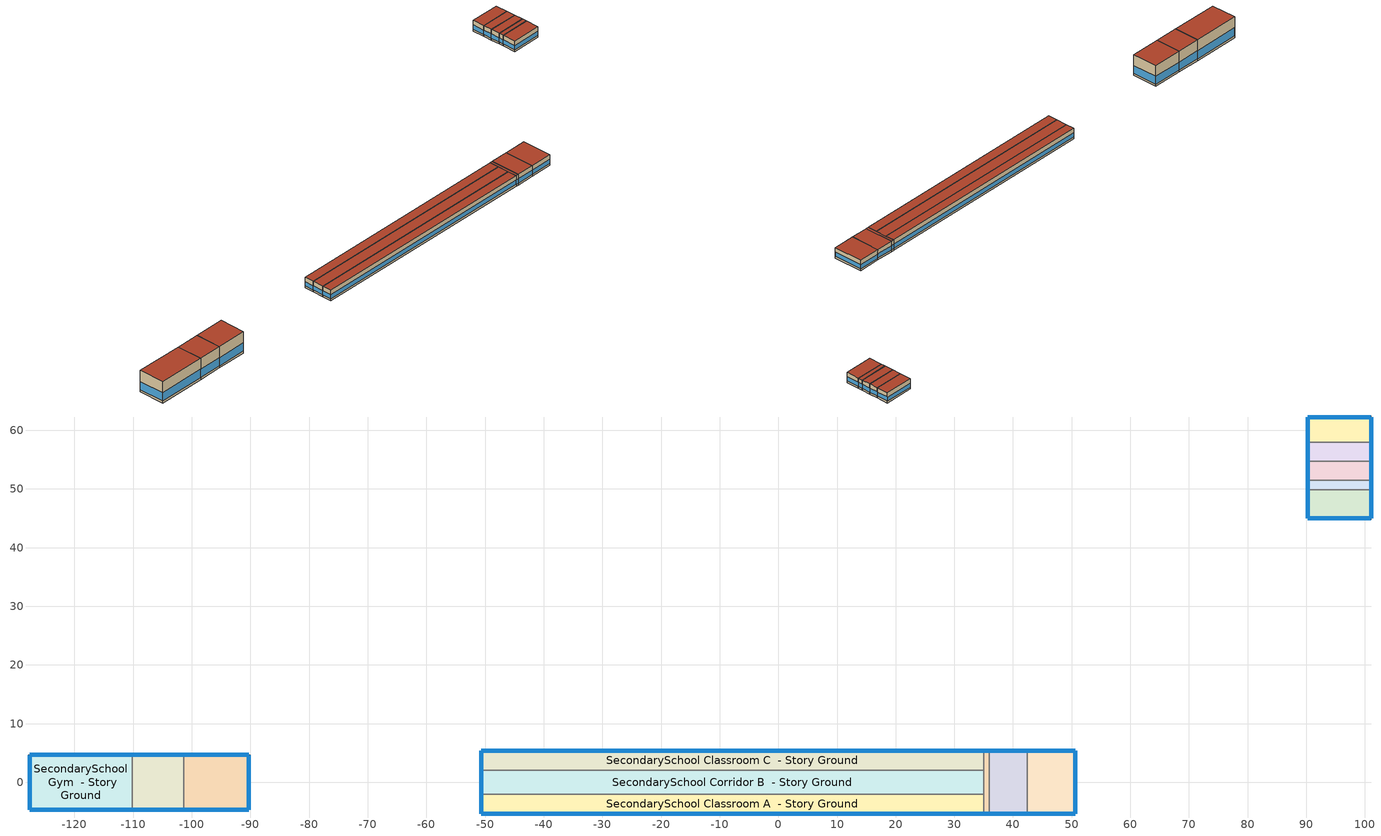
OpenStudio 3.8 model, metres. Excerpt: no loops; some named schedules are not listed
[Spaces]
SecondarySchool Classroom A  - Story Ground
 floor ground (Foundation F 126 Perim 8897 Area 28679): -50.63,-5.39 -50.63,-2.04 34.99,-2.04 34.99,-5.39 z0
 wall outside: -50.63,-2.04 -50.63,-5.39 34.99,-5.39 z0:3.96
 wall to SecondarySchool Corridor B  - Story Ground: 34.99,-2.04 -50.63,-2.04 z0:3.96
 wall to SecondarySchool Mechanical  - Story Ground: 34.99,-5.39 34.99,-2.04 z0:3.96
 window (Window U-1.01 SHGC 0.58): -50.63,-2.06 -50.63,-5.36 z0.76:2.29; -50.61,-5.39 34.97,-5.39 z0.76:2.27
 roof outside: 34.99,-5.39 34.99,-2.04 -50.63,-2.04 -50.63,-5.39 z3.96
SecondarySchool Corridor B  - Story Ground
 floor ground (Foundation F 126 Perim 407 Area 34857): -50.63,-2.04 -50.63,2.04 34.99,2.04 34.99,-2.04 z0
 wall outside: -50.63,2.04 -50.63,-2.04 z0:3.96
 wall to SecondarySchool Classroom C  - Story Ground: 34.99,2.04 -50.63,2.04 z0:3.96
 wall to SecondarySchool Mechanical  - Story Ground: 34.99,-2.04 34.99,2.04 z0:3.96
 window (Window U-1.01 SHGC 0.58): -50.63,2.01 -50.63,-2.01 z0.76:2.29
 roof outside: 34.99,-2.04 34.99,2.04 -50.63,2.04 -50.63,-2.04 z3.96
SecondarySchool Classroom C  - Story Ground
 floor ground (Foundation F 126 Perim 8897 Area 28679): -50.63,2.04 -50.63,5.39 34.99,5.39 34.99,2.04 z0
 wall outside: 34.99,5.39 -50.63,5.39 -50.63,2.04 z0:3.96
 wall to SecondarySchool Mechanical  - Story Ground: 34.99,2.04 34.99,5.39 z0:3.96
 window (Window U-1.01 SHGC 0.58): -50.63,5.36 -50.63,2.06 z0.76:2.29; 34.97,5.39 -50.61,5.39 z0.76:2.27
 roof outside: 34.99,2.04 34.99,5.39 -50.63,5.39 -50.63,2.04 z3.96
SecondarySchool Mechanical  - Story Ground
 floor ground (Foundation F 126 Perim 193 Area 1042): 34.99,-5.39 34.99,5.39 35.96,5.39 35.96,-5.39 z0
 wall outside: 35.96,5.39 34.99,5.39 / 34.99,-5.39 35.96,-5.39 z0:3.96
 wall to SecondarySchool Library  - Story Ground: 35.96,-5.39 35.96,5.39 z0:3.96
 window (Window U-1.01 SHGC 0.58): 35.93,5.39 35.02,5.39 / 35.02,-5.39 35.93,-5.39 z0.76:2.35
 roof outside: 35.96,-5.39 35.96,5.39 34.99,5.39 34.99,-5.39 z3.96
SecondarySchool Library  - Story Ground
 floor ground (Foundation F 126 Perim 1295 Area 6975): 35.96,-5.39 35.96,5.39 42.43,5.39 42.43,-5.39 z0
 wall outside: 42.43,5.39 35.96,5.39 / 35.96,-5.39 42.43,-5.39 z0:3.96
 wall to SecondarySchool Office  - Story Ground: 42.43,-5.39 42.43,5.39 z0:3.96
 window (Window U-1.01 SHGC 0.58): 42.41,5.39 35.98,5.39 / 35.98,-5.39 42.41,-5.39 z0.76:2.28
 roof outside: 42.43,-5.39 42.43,5.39 35.96,5.39 35.96,-5.39 z3.96
SecondarySchool Office  - Story Ground
 floor ground (Foundation F 126 Perim 2716 Area 8828): 42.43,-5.39 42.43,5.39 50.63,5.39 50.63,-5.39 z0
 wall outside: 42.43,-5.39 50.63,-5.39 50.63,5.39 42.43,5.39 z0:3.96
 window (Window U-1.01 SHGC 0.58): 50.61,5.39 42.46,5.39 / 42.46,-5.39 50.61,-5.39 z0.76:2.28; 50.63,-5.36 50.63,5.36 z0.76:2.27
 roof outside: 50.63,-5.39 50.63,5.39 42.43,5.39 42.43,-5.39 z3.96
SecondarySchool Cafeteria  - Story Ground
 floor ground (Foundation F 126 Perim 204 Area 5186): 101.03,45.01 90.26,45.01 90.26,49.82 101.03,49.82 z0
 wall outside: 90.26,49.82 90.26,45.01 101.03,45.01 101.03,49.82 z0:3.96
 wall to SecondarySchool Kitchen  - Story Ground: 101.03,49.82 90.26,49.82 z0:3.96
 window (Window U-1.01 SHGC 0.58): 90.26,49.8 90.26,45.03 / 101.03,45.03 101.03,49.8 z0.76:2.28; 90.28,45.01 101,45.01 z0.76:2.27
 roof outside: 101.03,49.82 90.26,49.82 90.26,45.01 101.03,45.01 z3.96
SecondarySchool Kitchen  - Story Ground
 floor ground (Foundation F 126 Perim 332 Area 1788): 101.03,49.82 90.26,49.82 90.26,51.49 101.03,51.49 z0
 wall outside: 90.26,51.49 90.26,49.82 / 101.03,49.82 101.03,51.49 z0:3.96
 wall to SecondarySchool Lobby  - Story Ground: 101.03,51.49 90.26,51.49 z0:3.96
 window (Window U-1.01 SHGC 0.58): 90.26,51.46 90.26,49.85 / 101.03,49.85 101.03,51.46 z0.76:2.32
 roof outside: 101.03,51.49 90.26,51.49 90.26,49.82 101.03,49.82 z3.96
SecondarySchool Lobby  - Story Ground
 floor ground (Foundation F 126 Perim 646 Area 3479): 101.03,51.49 90.26,51.49 90.26,54.72 101.03,54.72 z0
 wall outside: 90.26,54.72 90.26,51.49 / 101.03,51.49 101.03,54.72 z0:3.96
 wall to SecondarySchool Restroom  - Story Ground: 101.03,54.72 90.26,54.72 z0:3.96
 window (Window U-1.01 SHGC 0.58): 90.26,54.69 90.26,51.51 / 101.03,51.51 101.03,54.69 z0.76:2.29
 roof outside: 101.03,54.72 90.26,54.72 90.26,51.49 101.03,51.49 z3.96
SecondarySchool Restroom  - Story Ground
 floor ground (Foundation F 126 Perim 646 Area 3479): 101.03,54.72 90.26,54.72 90.26,57.95 101.03,57.95 z0
 wall outside: 90.26,57.95 90.26,54.72 / 101.03,54.72 101.03,57.95 z0:3.96
 wall to SecondarySchool Mechanical  - Story Ground 1: 101.03,57.95 90.26,57.95 z0:3.96
 window (Window U-1.01 SHGC 0.58): 90.26,57.92 90.26,54.74 / 101.03,54.74 101.03,57.92 z0.76:2.29
 roof outside: 101.03,57.95 90.26,57.95 90.26,54.72 101.03,54.72 z3.96
SecondarySchool Mechanical  - Story Ground 1
 floor ground (Foundation F 126 Perim 1937 Area 4632): 101.03,57.95 90.26,57.95 90.26,62.25 101.03,62.25 z0
 wall outside: 101.03,57.95 101.03,62.25 90.26,62.25 90.26,57.95 z0:3.96
 window (Window U-1.01 SHGC 0.58): 90.26,62.22 90.26,57.97 / 101.03,57.97 101.03,62.22 z0.76:2.29; 101,62.25 90.28,62.25 z0.76:2.27
 roof outside: 101.03,62.25 90.26,62.25 90.26,57.95 101.03,57.95 z3.96
SecondarySchool Gym  - Story Ground
 floor ground (Foundation F 126 Perim 4444 Area 16404): -127.65,-4.67 -127.65,4.67 -110.1,4.67 -110.1,-4.67 z0
 wall outside: -110.1,4.67 -127.65,4.67 -127.65,-4.67 -110.1,-4.67 z0:7.92
 wall to SecondarySchool Auditorium  - Story Ground: -110.1,-4.67 -110.1,4.67 z0:7.92
 window (Window U-1.01 SHGC 0.58): -110.12,4.67 -127.62,4.67 / -127.62,-4.67 -110.12,-4.67 z0.76:3.78; -127.65,4.65 -127.65,-4.65 z0.76:3.79
 roof outside: -110.1,-4.67 -110.1,4.67 -127.65,4.67 -127.65,-4.67 z7.92
SecondarySchool Auditorium  - Story Ground
 floor ground (Foundation F 126 Perim 1753 Area 8194): -110.1,-4.67 -110.1,4.67 -101.33,4.67 -101.33,-4.67 z0
 wall outside: -101.33,4.67 -110.1,4.67 / -110.1,-4.67 -101.33,-4.67 z0:7.92
 wall to SecondarySchool Gym - audience  - Story Ground: -101.33,-4.67 -101.33,4.67 z0:7.92
 window (Window U-1.01 SHGC 0.58): -101.36,4.67 -110.07,4.67 / -110.07,-4.67 -101.36,-4.67 z0.76:3.79
 roof outside: -101.33,-4.67 -101.33,4.67 -110.1,4.67 -110.1,-4.67 z7.92
SecondarySchool Gym - audience  - Story Ground
 floor ground (Foundation F 126 Perim 3151 Area 10356): -101.33,-4.67 -101.33,4.67 -90.26,4.67 -90.26,-4.67 z0
 wall outside: -101.33,-4.67 -90.26,-4.67 -90.26,4.67 -101.33,4.67 z0:7.92
 window (Window U-1.01 SHGC 0.58): -90.28,4.67 -101.31,4.67 / -101.31,-4.67 -90.28,-4.67 / -90.26,-4.65 -90.26,4.65 z0.76:3.79
 roof outside: -90.26,-4.67 -90.26,4.67 -101.33,4.67 -101.33,-4.67 z7.92
[Site]
Sand Point_AK_USA: Latitude {deg}=55.32; Longitude {deg}=-160.53; Time Zone {hr}=-9; Elevation {m}=6; Terrain=City
[Site:WaterMainsTemperature]
Calculation Method=Correlation; Annual Average Outdoor Air Temperature {C}=6.07333; Maximum Difference In Monthly Average Outdoor Air Temperatures {deltaC}=11.29
[SizingPeriod:DesignDay] Barometric Pressure {Pa}=101253; Rain Indicator=No; Snow Indicator=No; Day of Month=21; Daylight Saving Time Indicator=No; Humidity Condition Type=Wetbulb; Dry-Bulb Temperature Range Modifier Type=DefaultMultipliers
Name | Maximum Dry-Bulb Temperature {C} | Daily Dry-Bulb Temperature Range {deltaC} | Wind Speed {m/s} | Wind Direction {deg} | Month | Day Type | Wetbulb or DewPoint at Maximum Dry-Bulb {C} | Solar Model Indicator | ASHRAE Clear Sky Optical Depth for Beam Irradiance | ASHRAE Clear Sky Optical Depth for Diffuse Irradiance | Sky Clearness
Sand Point Ann Clg .4% Condns DB=>MWB 1 | 16.2 | 3.8 | 4.2 | 350 | 8 | SummerDesignDay | 11.8 | ASHRAETau | 0.34 | 2.51
Sand Point Ann Clg .4% Condns WB=>MDB 1 | 15 | 3.8 | 4.2 | 350 | 8 | SummerDesignDay | 12.9 | ASHRAETau | 0.34 | 2.51
Sand Point Ann Htg 99.6% Condns DB 1 | -11.2 | 0 | 10 | 340 | 1 | WinterDesignDay | -11.2 | ASHRAEClearSky |  |  | 0
Sand Point August .4% Condns DB=>MCWB 1 | 17.5 | 3.8 | 4.2 | 350 | 8 | SummerDesignDay | 13.1 | ASHRAETau | 0.34 | 2.51
[ClimateZones]
Climate Zone Institution Name 1=ASHRAE; Climate Zone Document Name 1=ANSI/ASHRAE Standard 169; Climate Zone Document Year 1=2006; Climate Zone Value 1=ASHRAE 169-2013-7A
[Building]
ComStock DOE Ref Pre-1980|SecondarySchool: North Axis {deg}=270; Default Construction Set=ComStock DOE Ref Pre-1980 - SecSchl - ASHRAE 169-2013-7A; Default Schedule Set=Building Default Schedule Set; Standards Building Type=SecondarySchool
[Site:GroundTemperature:FCfactorMethod]
January Ground Temperature {C}=5.4; February Ground Temperature {C}=-2; March Ground Temperature {C}=-14.6; April Ground Temperature {C}=-16.9; May Ground Temperature {C}=-11.5; June Ground Temperature {C}=-6.2; July Ground Temperature {C}=4; August Ground Temperature {C}=13.4; September Ground Temperature {C}=18; October Ground Temperature {C}=19.7; November Ground Temperature {C}=17.9; December Ground Temperature {C}=12.3
[Construction:FfactorGroundFloor] F-Factor {W/m-K}=1.26344
Name | Area {m2} | PerimeterExposed {m}
Foundation F 126 Perim 3151 Area 10356 | 103.564 | 31.5053
Foundation F 126 Perim 8897 Area 28679 | 286.792 | 88.972
Foundation F 126 Perim 1753 Area 8194 | 81.9405 | 17.5309
Foundation F 126 Perim 407 Area 34857 | 348.572 | 4.07103
Foundation F 126 Perim 1295 Area 6975 | 69.747 | 12.9521
Foundation F 126 Perim 193 Area 1042 | 10.4166 | 1.93437
Foundation F 126 Perim 2716 Area 8828 | 88.2811 | 27.1639
Foundation F 126 Perim 1937 Area 4632 | 46.3239 | 19.3724
Foundation F 126 Perim 332 Area 1788 | 17.8838 | 3.32104
Foundation F 126 Perim 646 Area 3479 | 34.7922 | 6.46094
Foundation F 126 Perim 204 Area 5186 | 51.8631 | 20.401
Foundation F 126 Perim 4444 Area 16404 | 164.044 | 44.4448
[DefaultConstructionSet]
ComStock DOE Ref Pre-1980 - SecSchl - ASHRAE 169-2013-7A: Default Exterior Surface Constructions=Default Surface Constructions 1; Default Interior Surface Constructions=Default Surface Constructions 2; Default Ground Contact Surface Constructions=Default Surface Constructions 3; Default Exterior SubSurface Constructions=Default Sub Surface Constructions 1; Default Interior SubSurface Constructions=Default Sub Surface Constructions 2; Interior Partition Construction=Typical Interior Partition
[DefaultSurfaceConstructions]
Name | Floor Construction | Wall Construction | Roof Ceiling Construction
Default Surface Constructions 1 | Typical Insulated Exterior Mass Floor | Typical Insulated Steel Framed Exterior Wall R-7.35 | Typical IEAD Roof R-16.67
Default Surface Constructions 2 | Typical Interior Floor | Typical Interior Wall | Typical Interior Ceiling
Default Surface Constructions 3 | Typical Insulated Carpeted 6in Slab Floor | Typical Insulated Basement Mass Wall
[Construction]
Typical Insulated Exterior Mass Floor: 4 in. Normalweight Concrete Floor, Typical Carpet Pad
Typical Insulated Steel Framed Exterior Wall R-7.35: 25mm Stucco, 5/8 in. Gypsum Board, Typical Insulation R-5.17, 5/8 in. Gypsum Board
Typical IEAD Roof R-16.67: Roof Membrane, Typical Insulation R-15.55, Metal Roof Surface
Typical Interior Floor: 100mm Normalweight concrete floor, CP02 CARPET PAD
Typical Interior Wall: G01 13mm gypsum board, G01 13mm gypsum board
Typical Interior Ceiling: CP02 CARPET PAD, 100mm Normalweight concrete floor
Typical Insulated Carpeted 6in Slab Floor: 6 in. Normalweight Concrete Floor, Typical Carpet Pad
Typical Insulated Basement Mass Wall: 8 in. Concrete Block Basement Wall
U 0.62 SHGC 0.41 Simple Glazing Window U-0.62 SHGC 0.41: U 0.62 SHGC 0.41 Simple Glazing U-0.62 SHGC 0.41
U 0.62 SHGC 0.41 Simple Glazing Window U-0.62 SHGC 0.41 1: U 0.62 SHGC 0.41 Simple Glazing U-0.62 SHGC 0.41 1
Typical Insulated Metal Door: F08 Metal surface, Typical Insulation
U 0.88 SHGC 0.16 Sgl Ref-A-L Clr 6mm: REF A CLEAR LO 6MM
Typical Overhead Door: Typical Insulation
Typical Interior Window: Clear 3mm
Typical Interior Door; Typical Interior Partition: G05 25mm wood
InteriorFurnishings 1: Std Wood 6inch 1
Window U-1.01 SHGC 0.58: Simple Glazing Single - No LowE - Tinted/Reflective - Aluminum
[Material:NoMass] Roughness=Smooth; Thermal Absorptance=0.9; Solar Absorptance=0.7
Name | Thermal Resistance {m2-K/W} | Visible Absorptance
Typical Insulation R-5.17 | 0.911206 | 0.7
Typical Carpet Pad; CP02 CARPET PAD | 0.21648 | 0.8
Typical Insulation R-15.55 | 2.73841 | 0.7
Typical Insulation | 0.0282222 | 0.7
[Material] Thermal Absorptance=0.9
Name | Roughness | Thickness {m} | Conductivity {W/m-K} | Density {kg/m3} | Specific Heat {J/kg-K} | Solar Absorptance | Visible Absorptance
4 in. Normalweight Concrete Floor | MediumRough | 0.1016 | 2.31 | 2322 | 832 | 0.7 | 0.7
25mm Stucco | Smooth | 0.0254 | 0.72 | 1856 | 840 | 0.7 | 0.7
5/8 in. Gypsum Board | MediumSmooth | 0.0159 | 0.16 | 800 | 1090 | 0.7 | 0.7
Roof Membrane | VeryRough | 0.0095 | 0.16 | 1121.29 | 1460 | 0.7 | 0.7
Metal Roof Surface; F08 Metal surface | Smooth | 0.0008 | 45.28 | 7824 | 500 | 0.7 | 0.7
100mm Normalweight concrete floor | MediumRough | 0.1016 | 2.31045 | 2322 | 832.557 | 0.7 | 0.7
G01 13mm gypsum board | Smooth | 0.0127 | 0.160031 | 800.001 | 1090.73 | 0.7 | 0.5
6 in. Normalweight Concrete Floor | MediumRough | 0.1524 | 2.31 | 2322 | 832 | 0.7 | 0.7
8 in. Concrete Block Basement Wall | MediumRough | 0.2032 | 1.326 | 1842 | 912 | 0.7 | 0.7
G05 25mm wood | MediumSmooth | 0.0254 | 0.15 | 608 | 1630 | 0.5 | 0.5
Std Wood 6inch 1 | MediumSmooth | 0.15 | 0.12 | 540 | 1210 | 0.7 | 0.7
[DefaultSubSurfaceConstructions]
Name | Fixed Window Construction | Operable Window Construction | Door Construction | Glass Door Construction | Overhead Door Construction | Tubular Daylight Dome Construction | Tubular Daylight Diffuser Construction
Default Sub Surface Constructions 1 | U 0.62 SHGC 0.41 Simple Glazing Window U-0.62 SHGC 0.41 | U 0.62 SHGC 0.41 Simple Glazing Window U-0.62 SHGC 0.41 1 | Typical Insulated Metal Door | U 0.88 SHGC 0.16 Sgl Ref-A-L Clr 6mm | Typical Overhead Door | Typical Interior Window | Typical Interior Window
Default Sub Surface Constructions 2 | Typical Interior Window | Typical Interior Window | Typical Interior Door
[WindowMaterial:SimpleGlazingSystem]
Name | U-Factor {W/m2-K} | Solar Heat Gain Coefficient | Visible Transmittance
U 0.62 SHGC 0.41 Simple Glazing U-0.62 SHGC 0.41; U 0.62 SHGC 0.41 Simple Glazing U-0.62 SHGC 0.41 1 | 3.52052 | 0.41 | 0.32
Simple Glazing Single - No LowE - Tinted/Reflective - Aluminum | 5.73505 | 0.579 | 0.455
[WindowMaterial:Glazing] Optical Data Type=SpectralAverage; Infrared Transmittance at Normal Incidence=0; Front Side Infrared Hemispherical Emissivity=0.84; Conductivity {W/m-K}=0.9; Dirt Correction Factor for Solar and Visible Transmittance=1; Solar Diffusing=No
Name | Thickness {m} | Solar Transmittance at Normal Incidence | Front Side Solar Reflectance at Normal Incidence | Back Side Solar Reflectance at Normal Incidence | Visible Transmittance at Normal Incidence | Front Side Visible Reflectance at Normal Incidence | Back Side Visible Reflectance at Normal Incidence | Back Side Infrared Hemispherical Emissivity
REF A CLEAR LO 6MM | 0.006 | 0.066 | 0.341 | 0.493 | 0.08 | 0.41 | 0.37 | 0.4
Clear 3mm | 0.003 | 0.837 | 0.075 | 0.075 | 0.898 | 0.081 | 0.081 | 0.84
[SpaceType] Standards Building Type=SecondarySchool
Name | Default Schedule Set | Design Specification Outdoor Air Object | Standards Space Type
SecondarySchool Kitchen - ComStock DOE Ref Pre-1980 | SecondarySchool Kitchen Schedule Set | SecondarySchool Kitchen Ventilation | Kitchen
SecondarySchool Lobby - ComStock DOE Ref Pre-1980 | SecondarySchool Lobby Schedule Set | SecondarySchool Lobby Ventilation | Lobby
SecondarySchool Restroom - ComStock DOE Ref Pre-1980 | SecondarySchool Restroom Schedule Set | SecondarySchool Restroom Ventilation | Restroom
SecondarySchool Cafeteria - ComStock DOE Ref Pre-1980 | SecondarySchool Cafeteria Schedule Set | SecondarySchool Cafeteria Ventilation | Cafeteria
SecondarySchool Mechanical - ComStock DOE Ref Pre-1980 | SecondarySchool Mechanical Schedule Set | SecondarySchool Mechanical Ventilation | Mechanical
SecondarySchool Library - ComStock DOE Ref Pre-1980 | SecondarySchool Library Schedule Set | SecondarySchool Library Ventilation | Library
SecondarySchool Auditorium - ComStock DOE Ref Pre-1980 | SecondarySchool Auditorium Schedule Set | SecondarySchool Auditorium Ventilation | Auditorium
SecondarySchool Office - ComStock DOE Ref Pre-1980 | SecondarySchool Office Schedule Set | SecondarySchool Office Ventilation | Office
SecondarySchool Gym - audience - ComStock DOE Ref Pre-1980 | SecondarySchool Gym - audience Schedule Set | SecondarySchool Gym - audience Ventilation | Gym - audience
SecondarySchool Gym - ComStock DOE Ref Pre-1980 | SecondarySchool Gym Schedule Set | SecondarySchool Gym Ventilation | Gym
SecondarySchool Corridor - ComStock DOE Ref Pre-1980 | SecondarySchool Corridor Schedule Set | SecondarySchool Corridor Ventilation | Corridor
SecondarySchool Classroom - ComStock DOE Ref Pre-1980 | SecondarySchool Classroom Schedule Set | SecondarySchool Classroom Ventilation | Classroom
[BuildingStory]
Story Ground: Nominal Z Coordinate {m}=0; Nominal Floor to Floor Height {m}=3.9624
[Space] Building Story=Story Ground
Name | Space Type | Thermal Zone | Design Specification Outdoor Air Object
SecondarySchool Classroom A  - Story Ground | SecondarySchool Classroom - ComStock DOE Ref Pre-1980 | Zone SecondarySchool Classroom A  - Story Ground | SecondarySchool Classroom Ventilation to per-area
SecondarySchool Corridor B  - Story Ground | SecondarySchool Corridor - ComStock DOE Ref Pre-1980 | Zone SecondarySchool Corridor B  - Story Ground | SecondarySchool Corridor Ventilation to per-area
SecondarySchool Classroom C  - Story Ground | SecondarySchool Classroom - ComStock DOE Ref Pre-1980 | Zone SecondarySchool Classroom C  - Story Ground | SecondarySchool Classroom Ventilation to per-area
SecondarySchool Mechanical  - Story Ground | SecondarySchool Mechanical - ComStock DOE Ref Pre-1980 | Zone SecondarySchool Mechanical  - Story Ground | SecondarySchool Mechanical Ventilation to per-area
SecondarySchool Library  - Story Ground | SecondarySchool Library - ComStock DOE Ref Pre-1980 | Zone SecondarySchool Library  - Story Ground | SecondarySchool Library Ventilation to per-area
SecondarySchool Office  - Story Ground | SecondarySchool Office - ComStock DOE Ref Pre-1980 | Zone SecondarySchool Office  - Story Ground | SecondarySchool Office Ventilation to per-area
SecondarySchool Cafeteria  - Story Ground | SecondarySchool Cafeteria - ComStock DOE Ref Pre-1980 | Zone SecondarySchool Cafeteria  - Story Ground
SecondarySchool Kitchen  - Story Ground | SecondarySchool Kitchen - ComStock DOE Ref Pre-1980 | Zone SecondarySchool Kitchen  - Story Ground | SecondarySchool Kitchen Ventilation to per-area
SecondarySchool Lobby  - Story Ground | SecondarySchool Lobby - ComStock DOE Ref Pre-1980 | Zone SecondarySchool Lobby  - Story Ground | SecondarySchool Lobby Ventilation to per-area
SecondarySchool Restroom  - Story Ground | SecondarySchool Restroom - ComStock DOE Ref Pre-1980 | Zone SecondarySchool Restroom  - Story Ground | SecondarySchool Restroom Ventilation to per-area
SecondarySchool Mechanical  - Story Ground 1 | SecondarySchool Mechanical - ComStock DOE Ref Pre-1980 | Zone SecondarySchool Mechanical  - Story Ground 1 | SecondarySchool Mechanical Ventilation to per-area
SecondarySchool Gym  - Story Ground | SecondarySchool Gym - ComStock DOE Ref Pre-1980 | Zone SecondarySchool Gym  - Story Ground
SecondarySchool Auditorium  - Story Ground | SecondarySchool Auditorium - ComStock DOE Ref Pre-1980 | Zone SecondarySchool Auditorium  - Story Ground
SecondarySchool Gym - audience  - Story Ground | SecondarySchool Gym - audience - ComStock DOE Ref Pre-1980 | Zone SecondarySchool Gym - audience  - Story Ground | SecondarySchool Gym - audience Ventilation to per-area
[ThermalZone] Multiplier=1; Use Ideal Air Loads=No
Name | Thermostat
Zone SecondarySchool Classroom A  - Story Ground | SecondarySchool Classroom - ComStock DOE Ref Pre-1980 Thermostat
Zone SecondarySchool Corridor B  - Story Ground | SecondarySchool Corridor - ComStock DOE Ref Pre-1980 Thermostat
Zone SecondarySchool Classroom C  - Story Ground | SecondarySchool Classroom - ComStock DOE Ref Pre-1980 Thermostat 1
Zone SecondarySchool Mechanical  - Story Ground | SecondarySchool Mechanical - ComStock DOE Ref Pre-1980 Thermostat
Zone SecondarySchool Library  - Story Ground | SecondarySchool Library - ComStock DOE Ref Pre-1980 Thermostat
Zone SecondarySchool Office  - Story Ground | SecondarySchool Office - ComStock DOE Ref Pre-1980 Thermostat
Zone SecondarySchool Cafeteria  - Story Ground | SecondarySchool Cafeteria - ComStock DOE Ref Pre-1980 Thermostat
Zone SecondarySchool Kitchen  - Story Ground | SecondarySchool Kitchen - ComStock DOE Ref Pre-1980 Thermostat
Zone SecondarySchool Lobby  - Story Ground | SecondarySchool Lobby - ComStock DOE Ref Pre-1980 Thermostat
Zone SecondarySchool Restroom  - Story Ground | SecondarySchool Restroom - ComStock DOE Ref Pre-1980 Thermostat
Zone SecondarySchool Mechanical  - Story Ground 1 | SecondarySchool Mechanical - ComStock DOE Ref Pre-1980 Thermostat 1
Zone SecondarySchool Gym  - Story Ground | SecondarySchool Gym - ComStock DOE Ref Pre-1980 Thermostat
Zone SecondarySchool Auditorium  - Story Ground | SecondarySchool Auditorium - ComStock DOE Ref Pre-1980 Thermostat
Zone SecondarySchool Gym - audience  - Story Ground | SecondarySchool Gym - audience - ComStock DOE Ref Pre-1980 Thermostat
[People:Definition] Number of People Calculation Method=People/Area; Fraction Radiant=0.3
Name | People per Space Floor Area {person/m2}
SecondarySchool Auditorium People Definition; SecondarySchool Gym People Definition | 1.0004
SecondarySchool Cafeteria People Definition | 0.71946
SecondarySchool Classroom People Definition | 0.249938
SecondarySchool Corridor People Definition | 0.100212
SecondarySchool Gym - audience People Definition | 0.300313
SecondarySchool Kitchen People Definition | 0.166625
SecondarySchool Library People Definition | 0.229702
SecondarySchool Mechanical People Definition | 0.0100104
SecondarySchool Office People Definition | 0.0500522
SecondarySchool Restroom People Definition | 0.0999967
[People] Work Efficiency Schedule=Work Efficiency Schedule; Clothing Insulation Schedule=Clothing Schedule; Air Velocity Schedule=Air Velocity Schedule; Multiplier=1
Name | People Definition | Space or SpaceType
SecondarySchool Auditorium People | SecondarySchool Auditorium People Definition | SecondarySchool Auditorium - ComStock DOE Ref Pre-1980
SecondarySchool Cafeteria People | SecondarySchool Cafeteria People Definition | SecondarySchool Cafeteria - ComStock DOE Ref Pre-1980
SecondarySchool Classroom People | SecondarySchool Classroom People Definition | SecondarySchool Classroom - ComStock DOE Ref Pre-1980
SecondarySchool Corridor People | SecondarySchool Corridor People Definition | SecondarySchool Corridor - ComStock DOE Ref Pre-1980
SecondarySchool Gym People | SecondarySchool Gym People Definition | SecondarySchool Gym - ComStock DOE Ref Pre-1980
SecondarySchool Gym - audience People | SecondarySchool Gym - audience People Definition | SecondarySchool Gym - audience - ComStock DOE Ref Pre-1980
SecondarySchool Kitchen People | SecondarySchool Kitchen People Definition | SecondarySchool Kitchen - ComStock DOE Ref Pre-1980
SecondarySchool Library People | SecondarySchool Library People Definition | SecondarySchool Library - ComStock DOE Ref Pre-1980
SecondarySchool Mechanical People | SecondarySchool Mechanical People Definition | SecondarySchool Mechanical - ComStock DOE Ref Pre-1980
SecondarySchool Office People | SecondarySchool Office People Definition | SecondarySchool Office - ComStock DOE Ref Pre-1980
SecondarySchool Restroom People | SecondarySchool Restroom People Definition | SecondarySchool Restroom - ComStock DOE Ref Pre-1980
[Lights:Definition] Design Level Calculation Method=Watts/Area; Fraction Visible=0.2; Return Air Fraction=0
Name | Watts per Space Floor Area {W/m2} | Fraction Radiant
SecondarySchool Classroom - ComStock DOE Ref Pre-1980 General Lights Definition | 7.95475 | 0.31
SecondarySchool Gym - audience - ComStock DOE Ref Pre-1980 General Lights Definition; SecondarySchool Gym - ComStock DOE Ref Pre-1980 General Lights Definition | 17.2097 | 0.465
SecondarySchool Office - ComStock DOE Ref Pre-1980 General Lights Definition | 8.57624 | 0.31
SecondarySchool Corridor - ComStock DOE Ref Pre-1980 General Lights Definition | 3.7501 | 0.31
SecondarySchool Auditorium - ComStock DOE Ref Pre-1980 General Lights Definition | 2.7233 | 0.465
SecondarySchool Auditorium - ComStock DOE Ref Pre-1980 Wall Wash Lights Definition | 1.86432 | 0.125
SecondarySchool Library - ComStock DOE Ref Pre-1980 General Lights Definition | 7.17722 | 0.31
SecondarySchool Library - ComStock DOE Ref Pre-1980 Task Lights Definition | 18.8538 | 0.125
SecondarySchool Mechanical - ComStock DOE Ref Pre-1980 General Lights Definition | 4.99605 | 0.31
SecondarySchool Mechanical - ComStock DOE Ref Pre-1980 Task Lights Definition | 5.1427 | 0.125
SecondarySchool Restroom - ComStock DOE Ref Pre-1980 General Lights Definition | 4.2354 | 0.31
SecondarySchool Restroom - ComStock DOE Ref Pre-1980 Wall Wash Lights Definition | 3.58146 | 0.125
SecondarySchool Lobby - ComStock DOE Ref Pre-1980 General Lights Definition | 2.45217 | 0.31
SecondarySchool Lobby - ComStock DOE Ref Pre-1980 Task Lights Definition | 1.72345 | 0.125
SecondarySchool Lobby - ComStock DOE Ref Pre-1980 Wall Wash Lights Definition | 3.12863 | 0.125
SecondarySchool Cafeteria - ComStock DOE Ref Pre-1980 General Lights Definition | 3.44313 | 0.31
SecondarySchool Cafeteria - ComStock DOE Ref Pre-1980 Task Lights Definition | 1.2495 | 0.125
SecondarySchool Cafeteria - ComStock DOE Ref Pre-1980 Wall Wash Lights Definition | 3.27941 | 0.125
SecondarySchool Kitchen - ComStock DOE Ref Pre-1980 General Lights Definition | 9.13396 | 0.31
SecondarySchool Kitchen - ComStock DOE Ref Pre-1980 Task Lights Definition | 14.7651 | 0.125
[ElectricEquipment:Definition]
Name | Design Level Calculation Method | Watts per Space Floor Area {W/m2} | Fraction Latent | Fraction Radiant | Fraction Lost | Design Level {W}
SecondarySchool Auditorium Elec Equip Definition | Watts/Area | 4.11278 | 0 | 0.5 | 0
SecondarySchool Cafeteria Elec Equip Definition; SecondarySchool Corridor Elec Equip Definition; SecondarySchool Gym - audience Elec Equip Definition; SecondarySchool Mechanical Elec Equip Definition | Watts/Area | 0.850128 | 0 | 0.5 | 0
SecondarySchool Classroom Elec Equip Definition | Watts/Area | 2.29764 | 0 | 0.5 | 0
SecondarySchool Gym Elec Equip Definition; SecondarySchool Office Elec Equip Definition | Watts/Area | 2.13681 | 0 | 0.5 | 0
misc_electric_kitchen_equipment_definition | Watts/Area | 4.74463 | 0.25 | 0.3 | 0.2
SecondarySchool Library Elec Equip Definition; SecondarySchool Lobby Elec Equip Definition; SecondarySchool Restroom Elec Equip Definition | Watts/Area | 1.05692 | 0 | 0.5 | 0
electric_griddle_equipment_definition_bldg_quantity=0.4 | EquipmentLevel |  | 0.1 | 0.39 | 0.41 | 6846.4
electric_steamer_equipment_definition_bldg_quantity=0.4 | EquipmentLevel |  | 0.1 | 0.1 | 0.7 | 10785.6
[ElectricEquipment]
Name | Electric Equipment Definition | Space or SpaceType | Schedule | Multiplier
SecondarySchool Auditorium Elec Equip | SecondarySchool Auditorium Elec Equip Definition | SecondarySchool Auditorium - ComStock DOE Ref Pre-1980 | Education_School BLDG_EQUIP_EndUseData BPR Adjusted
SecondarySchool Cafeteria Elec Equip | SecondarySchool Cafeteria Elec Equip Definition | SecondarySchool Cafeteria - ComStock DOE Ref Pre-1980 | Education_School BLDG_EQUIP_EndUseData BPR Adjusted
SecondarySchool Classroom Elec Equip | SecondarySchool Classroom Elec Equip Definition | SecondarySchool Classroom - ComStock DOE Ref Pre-1980 | Education_School BLDG_EQUIP_EndUseData BPR Adjusted
SecondarySchool Corridor Elec Equip | SecondarySchool Corridor Elec Equip Definition | SecondarySchool Corridor - ComStock DOE Ref Pre-1980 | Education_School BLDG_EQUIP_EndUseData BPR Adjusted
SecondarySchool Gym Elec Equip | SecondarySchool Gym Elec Equip Definition | SecondarySchool Gym - ComStock DOE Ref Pre-1980 | Education_School BLDG_EQUIP_EndUseData BPR Adjusted
SecondarySchool Gym - audience Elec Equip | SecondarySchool Gym - audience Elec Equip Definition | SecondarySchool Gym - audience - ComStock DOE Ref Pre-1980 | Education_School BLDG_EQUIP_EndUseData BPR Adjusted
misc_electric_kitchen_equipment | misc_electric_kitchen_equipment_definition | SecondarySchool Kitchen - ComStock DOE Ref Pre-1980 | Education_School BLDG_EQUIP_EndUseData BPR Adjusted
SecondarySchool Library Elec Equip | SecondarySchool Library Elec Equip Definition | SecondarySchool Library - ComStock DOE Ref Pre-1980 | Education_School BLDG_EQUIP_EndUseData BPR Adjusted
SecondarySchool Lobby Elec Equip | SecondarySchool Lobby Elec Equip Definition | SecondarySchool Lobby - ComStock DOE Ref Pre-1980 | Education_School BLDG_EQUIP_EndUseData BPR Adjusted
SecondarySchool Mechanical Elec Equip | SecondarySchool Mechanical Elec Equip Definition | SecondarySchool Mechanical - ComStock DOE Ref Pre-1980 | Education_School BLDG_EQUIP_EndUseData BPR Adjusted
SecondarySchool Office Elec Equip | SecondarySchool Office Elec Equip Definition | SecondarySchool Office - ComStock DOE Ref Pre-1980 | Education_School BLDG_EQUIP_EndUseData BPR Adjusted
SecondarySchool Restroom Elec Equip | SecondarySchool Restroom Elec Equip Definition | SecondarySchool Restroom - ComStock DOE Ref Pre-1980 | Education_School BLDG_EQUIP_EndUseData BPR Adjusted
electric_griddle_equipment_bldg_quantity=0.4 | electric_griddle_equipment_definition_bldg_quantity=0.4 | SecondarySchool Kitchen - ComStock DOE Ref Pre-1980 | SecondarySchool Kitchen Gas | 1
electric_steamer_equipment_bldg_quantity=0.4 | electric_steamer_equipment_definition_bldg_quantity=0.4 | SecondarySchool Kitchen - ComStock DOE Ref Pre-1980 | SecondarySchool Kitchen Gas | 1
[DesignSpecification:OutdoorAir] Outdoor Air Method=Sum
Name | Outdoor Air Flow per Person {m3/s-person} | Outdoor Air Flow per Floor Area {m3/s-m2} | Outdoor Air Flow Rate {m3/s} | Outdoor Air Flow Air Changes per Hour {1/hr}
SecondarySchool Auditorium Ventilation | 0.00707921
SecondarySchool Cafeteria Ventilation; SecondarySchool Gym Ventilation; SecondarySchool Gym - audience Ventilation; SecondarySchool Office Ventilation | 0.00943895
SecondarySchool Classroom Ventilation; SecondarySchool Library Ventilation | 0.00799951
SecondarySchool Corridor Ventilation; SecondarySchool Lobby Ventilation |  | 0.000508
SecondarySchool Kitchen Ventilation |  | 0.0023876
SecondarySchool Mechanical Ventilation |  | 0.000254
SecondarySchool Restroom Ventilation |  | 0.0048768
SecondarySchool Classroom Ventilation to per-area | 0 | 0.00199938 | 0 | 0
SecondarySchool Corridor Ventilation to per-area; SecondarySchool Lobby Ventilation to per-area | 0 | 0.000508 | 0 | 0
SecondarySchool Gym - audience Ventilation to per-area | 0 | 0.00283464 | 0 | 0
SecondarySchool Kitchen Ventilation to per-area | 0 | 0.0023876 | 0 | 0
SecondarySchool Library Ventilation to per-area | 0 | 0.0018375 | 0 | 0
SecondarySchool Mechanical Ventilation to per-area | 0 | 0.000254 | 0 | 0
SecondarySchool Office Ventilation to per-area | 0 | 0.00047244 | 0 | 0
SecondarySchool Restroom Ventilation to per-area | 0 | 0.0048768 | 0 | 0
[DefaultScheduleSet]
Name | Number of People Schedule | People Activity Level Schedule | Lighting Schedule | Electric Equipment Schedule | Infiltration Schedule | Gas Equipment Schedule | Hours of Operation Schedule
SecondarySchool Auditorium Schedule Set | SecondarySchool Auditorium Occ | SecondarySchool Activity | Education_School BLDG_LIGHT_EndUseData | Education_School BLDG_EQUIP_EndUseData | SecondarySchool Infil
SecondarySchool Cafeteria Schedule Set; SecondarySchool Classroom Schedule Set; SecondarySchool Corridor Schedule Set; SecondarySchool Library Schedule Set; SecondarySchool Lobby Schedule Set; SecondarySchool Mechanical Schedule Set; SecondarySchool Restroom Schedule Set | SecondarySchool Bldg Occ | SecondarySchool Activity | Education_School BLDG_LIGHT_EndUseData | Education_School BLDG_EQUIP_EndUseData | SecondarySchool Infil
SecondarySchool Gym Schedule Set; SecondarySchool Gym - audience Schedule Set | SecondarySchool Gym Occ | SecondarySchool Activity | Education_School BLDG_LIGHT_EndUseData | Education_School BLDG_EQUIP_EndUseData | SecondarySchool Infil
SecondarySchool Kitchen Schedule Set | SecondarySchool Bldg Occ | SecondarySchool Activity | Education_School BLDG_LIGHT_EndUseData | Education_School BLDG_EQUIP_EndUseData | SecondarySchool Infil | SecondarySchool Kitchen Gas
SecondarySchool Office Schedule Set | SecondarySchool Office Occ | SecondarySchool Activity | Education_School BLDG_LIGHT_EndUseData | Education_School BLDG_EQUIP_EndUseData | SecondarySchool Infil
Building Default Schedule Set |  |  |  |  |  |  | Building Hours of Operation NonResidential
[Exterior:Lights:Definition]
Name | Design Level {W}
Parking Areas and Drives Def (W/ft^2) | 0.0414577
Building Facades Def (W/ft^2) | 0.2
Main Entries Def (W/ft) | 30
Other Doors Def (W/ft) | 20
[Exterior:Lights] Schedule=Always On Discrete; Control Option=AstronomicalClock
Name | Exterior Lights Definition | Multiplier
Parking Areas and Drives | Parking Areas and Drives Def (W/ft^2) | 6894.73
Building Facades | Building Facades Def (W/ft^2) | 19919.8
Main Entries | Main Entries Def (W/ft) | 28
Other Doors | Other Doors Def (W/ft) | 17.15
[ZoneMixing]
Zone Mixing 1: Zone or Space=Zone SecondarySchool Kitchen  - Story Ground; Schedule=SecondarySchool Kitchen Exhaust; Design Flow Rate Calculation Method=Flow/Zone; Design Flow Rate {m3/s}=0.0474607; Source Zone or Space=Zone SecondarySchool Cafeteria  - Story Ground
[ThermostatSetpoint:DualSetpoint] Heating Setpoint Temperature Schedule=SecondarySchool HtgSetp; Cooling Setpoint Temperature Schedule=SecondarySchool ClgSetp
SecondarySchool Auditorium - ComStock DOE Ref Pre-1980 Thermostat; SecondarySchool Cafeteria - ComStock DOE Ref Pre-1980 Thermostat; SecondarySchool Classroom - ComStock DOE Ref Pre-1980 Thermostat; SecondarySchool Classroom - ComStock DOE Ref Pre-1980 Thermostat 1; SecondarySchool Corridor - ComStock DOE Ref Pre-1980 Thermostat; SecondarySchool Gym - audience - ComStock DOE Ref Pre-1980 Thermostat; SecondarySchool Gym - ComStock DOE Ref Pre-1980 Thermostat; SecondarySchool Kitchen - ComStock DOE Ref Pre-1980 Thermostat; SecondarySchool Library - ComStock DOE Ref Pre-1980 Thermostat; SecondarySchool Lobby - ComStock DOE Ref Pre-1980 Thermostat; SecondarySchool Mechanical - ComStock DOE Ref Pre-1980 Thermostat; SecondarySchool Mechanical - ComStock DOE Ref Pre-1980 Thermostat 1; SecondarySchool Office - ComStock DOE Ref Pre-1980 Thermostat; SecondarySchool Restroom - ComStock DOE Ref Pre-1980 Thermostat
[InternalMass:Definition]
Internal Mass Definition 2: Construction=InteriorFurnishings 1; Design Level Calculation Method=SurfaceArea/Area; Surface Area per Space Floor Area=2
[InternalMass] Internal Mass Definition=Internal Mass Definition 2; Multiplier=1
Name | Space or SpaceType
SecondarySchool Gym - audience  - Story Ground Mass | SecondarySchool Gym - audience  - Story Ground
SecondarySchool Classroom A  - Story Ground Mass | SecondarySchool Classroom A  - Story Ground
SecondarySchool Auditorium  - Story Ground Mass | SecondarySchool Auditorium  - Story Ground
SecondarySchool Corridor B  - Story Ground Mass | SecondarySchool Corridor B  - Story Ground
SecondarySchool Library  - Story Ground Mass | SecondarySchool Library  - Story Ground
SecondarySchool Mechanical  - Story Ground Mass | SecondarySchool Mechanical  - Story Ground
SecondarySchool Office  - Story Ground Mass | SecondarySchool Office  - Story Ground
SecondarySchool Mechanical  - Story Ground 1 Mass | SecondarySchool Mechanical  - Story Ground 1
SecondarySchool Kitchen  - Story Ground Mass | SecondarySchool Kitchen  - Story Ground
SecondarySchool Lobby  - Story Ground Mass | SecondarySchool Lobby  - Story Ground
SecondarySchool Cafeteria  - Story Ground Mass | SecondarySchool Cafeteria  - Story Ground
SecondarySchool Restroom  - Story Ground Mass | SecondarySchool Restroom  - Story Ground
SecondarySchool Classroom C  - Story Ground Mass | SecondarySchool Classroom C  - Story Ground
SecondarySchool Gym  - Story Ground Mass | SecondarySchool Gym  - Story Ground
[Lights] Schedule=Education_School BLDG_LIGHT_EndUseData BPR Adjusted; Fraction Replaceable=1
Name | Lights Definition | Space or SpaceType
SecondarySchool Classroom - ComStock DOE Ref Pre-1980 General Lighting | SecondarySchool Classroom - ComStock DOE Ref Pre-1980 General Lights Definition | SecondarySchool Classroom - ComStock DOE Ref Pre-1980
SecondarySchool Gym - audience - ComStock DOE Ref Pre-1980 General Lighting | SecondarySchool Gym - audience - ComStock DOE Ref Pre-1980 General Lights Definition | SecondarySchool Gym - audience - ComStock DOE Ref Pre-1980
SecondarySchool Office - ComStock DOE Ref Pre-1980 General Lighting | SecondarySchool Office - ComStock DOE Ref Pre-1980 General Lights Definition | SecondarySchool Office - ComStock DOE Ref Pre-1980
SecondarySchool Corridor - ComStock DOE Ref Pre-1980 General Lighting | SecondarySchool Corridor - ComStock DOE Ref Pre-1980 General Lights Definition | SecondarySchool Corridor - ComStock DOE Ref Pre-1980
SecondarySchool Gym - ComStock DOE Ref Pre-1980 General Lighting | SecondarySchool Gym - ComStock DOE Ref Pre-1980 General Lights Definition | SecondarySchool Gym - ComStock DOE Ref Pre-1980
SecondarySchool Auditorium - ComStock DOE Ref Pre-1980 General Lighting | SecondarySchool Auditorium - ComStock DOE Ref Pre-1980 General Lights Definition | SecondarySchool Auditorium - ComStock DOE Ref Pre-1980
SecondarySchool Auditorium - ComStock DOE Ref Pre-1980 Wall Wash Lighting | SecondarySchool Auditorium - ComStock DOE Ref Pre-1980 Wall Wash Lights Definition | SecondarySchool Auditorium - ComStock DOE Ref Pre-1980
SecondarySchool Library - ComStock DOE Ref Pre-1980 General Lighting | SecondarySchool Library - ComStock DOE Ref Pre-1980 General Lights Definition | SecondarySchool Library - ComStock DOE Ref Pre-1980
SecondarySchool Library - ComStock DOE Ref Pre-1980 Task Lighting | SecondarySchool Library - ComStock DOE Ref Pre-1980 Task Lights Definition | SecondarySchool Library - ComStock DOE Ref Pre-1980
SecondarySchool Mechanical - ComStock DOE Ref Pre-1980 General Lighting | SecondarySchool Mechanical - ComStock DOE Ref Pre-1980 General Lights Definition | SecondarySchool Mechanical - ComStock DOE Ref Pre-1980
SecondarySchool Mechanical - ComStock DOE Ref Pre-1980 Task Lighting | SecondarySchool Mechanical - ComStock DOE Ref Pre-1980 Task Lights Definition | SecondarySchool Mechanical - ComStock DOE Ref Pre-1980
SecondarySchool Restroom - ComStock DOE Ref Pre-1980 General Lighting | SecondarySchool Restroom - ComStock DOE Ref Pre-1980 General Lights Definition | SecondarySchool Restroom - ComStock DOE Ref Pre-1980
SecondarySchool Restroom - ComStock DOE Ref Pre-1980 Wall Wash Lighting | SecondarySchool Restroom - ComStock DOE Ref Pre-1980 Wall Wash Lights Definition | SecondarySchool Restroom - ComStock DOE Ref Pre-1980
SecondarySchool Lobby - ComStock DOE Ref Pre-1980 General Lighting | SecondarySchool Lobby - ComStock DOE Ref Pre-1980 General Lights Definition | SecondarySchool Lobby - ComStock DOE Ref Pre-1980
SecondarySchool Lobby - ComStock DOE Ref Pre-1980 Task Lighting | SecondarySchool Lobby - ComStock DOE Ref Pre-1980 Task Lights Definition | SecondarySchool Lobby - ComStock DOE Ref Pre-1980
SecondarySchool Lobby - ComStock DOE Ref Pre-1980 Wall Wash Lighting | SecondarySchool Lobby - ComStock DOE Ref Pre-1980 Wall Wash Lights Definition | SecondarySchool Lobby - ComStock DOE Ref Pre-1980
SecondarySchool Cafeteria - ComStock DOE Ref Pre-1980 General Lighting | SecondarySchool Cafeteria - ComStock DOE Ref Pre-1980 General Lights Definition | SecondarySchool Cafeteria - ComStock DOE Ref Pre-1980
SecondarySchool Cafeteria - ComStock DOE Ref Pre-1980 Task Lighting | SecondarySchool Cafeteria - ComStock DOE Ref Pre-1980 Task Lights Definition | SecondarySchool Cafeteria - ComStock DOE Ref Pre-1980
SecondarySchool Cafeteria - ComStock DOE Ref Pre-1980 Wall Wash Lighting | SecondarySchool Cafeteria - ComStock DOE Ref Pre-1980 Wall Wash Lights Definition | SecondarySchool Cafeteria - ComStock DOE Ref Pre-1980
SecondarySchool Kitchen - ComStock DOE Ref Pre-1980 General Lighting | SecondarySchool Kitchen - ComStock DOE Ref Pre-1980 General Lights Definition | SecondarySchool Kitchen - ComStock DOE Ref Pre-1980
SecondarySchool Kitchen - ComStock DOE Ref Pre-1980 Task Lighting | SecondarySchool Kitchen - ComStock DOE Ref Pre-1980 Task Lights Definition | SecondarySchool Kitchen - ComStock DOE Ref Pre-1980
[SpaceInfiltration:DesignFlowRate] Design Flow Rate Calculation Method=Flow/ExteriorArea; Flow per Exterior Surface Area {m3/s-m2}=0.00227305; Velocity Term Coefficient=0
Name | Space or SpaceType | Schedule | Constant Term Coefficient | Temperature Term Coefficient | Velocity Squared Term Coefficient
SecondarySchool Gym - audience  - Story Ground HVAC On Infiltration | SecondarySchool Gym - audience  - Story Ground | Infiltration HVAC On Schedule | 0.1016 | 0.0084 | 0.073
SecondarySchool Gym - audience  - Story Ground HVAC Off Infiltration | SecondarySchool Gym - audience  - Story Ground | Infiltration HVAC Off Schedule | 0 | 0.0144 | 0.0909
SecondarySchool Classroom A  - Story Ground HVAC On Infiltration | SecondarySchool Classroom A  - Story Ground | Infiltration HVAC On Schedule | 0.1016 | 0.0084 | 0.073
SecondarySchool Classroom A  - Story Ground HVAC Off Infiltration | SecondarySchool Classroom A  - Story Ground | Infiltration HVAC Off Schedule | 0 | 0.0144 | 0.0909
SecondarySchool Auditorium  - Story Ground HVAC On Infiltration | SecondarySchool Auditorium  - Story Ground | Infiltration HVAC On Schedule | 0.1016 | 0.0084 | 0.073
SecondarySchool Auditorium  - Story Ground HVAC Off Infiltration | SecondarySchool Auditorium  - Story Ground | Infiltration HVAC Off Schedule | 0 | 0.0144 | 0.0909
SecondarySchool Corridor B  - Story Ground HVAC On Infiltration | SecondarySchool Corridor B  - Story Ground | Infiltration HVAC On Schedule | 0.1016 | 0.0084 | 0.073
SecondarySchool Corridor B  - Story Ground HVAC Off Infiltration | SecondarySchool Corridor B  - Story Ground | Infiltration HVAC Off Schedule | 0 | 0.0144 | 0.0909
SecondarySchool Library  - Story Ground HVAC On Infiltration | SecondarySchool Library  - Story Ground | Infiltration HVAC On Schedule | 0.1016 | 0.0084 | 0.073
SecondarySchool Library  - Story Ground HVAC Off Infiltration | SecondarySchool Library  - Story Ground | Infiltration HVAC Off Schedule | 0 | 0.0144 | 0.0909
SecondarySchool Mechanical  - Story Ground HVAC On Infiltration | SecondarySchool Mechanical  - Story Ground | Infiltration HVAC On Schedule | 0.1016 | 0.0084 | 0.073
SecondarySchool Mechanical  - Story Ground HVAC Off Infiltration | SecondarySchool Mechanical  - Story Ground | Infiltration HVAC Off Schedule | 0 | 0.0144 | 0.0909
SecondarySchool Office  - Story Ground HVAC On Infiltration | SecondarySchool Office  - Story Ground | Infiltration HVAC On Schedule | 0.1016 | 0.0084 | 0.073
SecondarySchool Office  - Story Ground HVAC Off Infiltration | SecondarySchool Office  - Story Ground | Infiltration HVAC Off Schedule | 0 | 0.0144 | 0.0909
SecondarySchool Mechanical  - Story Ground 1 HVAC On Infiltration | SecondarySchool Mechanical  - Story Ground 1 | Infiltration HVAC On Schedule | 0.1016 | 0.0084 | 0.073
SecondarySchool Mechanical  - Story Ground 1 HVAC Off Infiltration | SecondarySchool Mechanical  - Story Ground 1 | Infiltration HVAC Off Schedule | 0 | 0.0144 | 0.0909
SecondarySchool Kitchen  - Story Ground HVAC On Infiltration | SecondarySchool Kitchen  - Story Ground | Infiltration HVAC On Schedule | 0.1016 | 0.0084 | 0.073
SecondarySchool Kitchen  - Story Ground HVAC Off Infiltration | SecondarySchool Kitchen  - Story Ground | Infiltration HVAC Off Schedule | 0 | 0.0144 | 0.0909
SecondarySchool Lobby  - Story Ground HVAC On Infiltration | SecondarySchool Lobby  - Story Ground | Infiltration HVAC On Schedule | 0.1016 | 0.0084 | 0.073
SecondarySchool Lobby  - Story Ground HVAC Off Infiltration | SecondarySchool Lobby  - Story Ground | Infiltration HVAC Off Schedule | 0 | 0.0144 | 0.0909
SecondarySchool Cafeteria  - Story Ground HVAC On Infiltration | SecondarySchool Cafeteria  - Story Ground | Infiltration HVAC On Schedule | 0.1016 | 0.0084 | 0.073
SecondarySchool Cafeteria  - Story Ground HVAC Off Infiltration | SecondarySchool Cafeteria  - Story Ground | Infiltration HVAC Off Schedule | 0 | 0.0144 | 0.0909
SecondarySchool Restroom  - Story Ground HVAC On Infiltration | SecondarySchool Restroom  - Story Ground | Infiltration HVAC On Schedule | 0.1016 | 0.0084 | 0.073
SecondarySchool Restroom  - Story Ground HVAC Off Infiltration | SecondarySchool Restroom  - Story Ground | Infiltration HVAC Off Schedule | 0 | 0.0144 | 0.0909
SecondarySchool Classroom C  - Story Ground HVAC On Infiltration | SecondarySchool Classroom C  - Story Ground | Infiltration HVAC On Schedule | 0.1016 | 0.0084 | 0.073
SecondarySchool Classroom C  - Story Ground HVAC Off Infiltration | SecondarySchool Classroom C  - Story Ground | Infiltration HVAC Off Schedule | 0 | 0.0144 | 0.0909
SecondarySchool Gym  - Story Ground HVAC On Infiltration | SecondarySchool Gym  - Story Ground | Infiltration HVAC On Schedule | 0.1016 | 0.0084 | 0.073
SecondarySchool Gym  - Story Ground HVAC Off Infiltration | SecondarySchool Gym  - Story Ground | Infiltration HVAC Off Schedule | 0 | 0.0144 | 0.0909
[GasEquipment:Definition] Design Level Calculation Method=EquipmentLevel; Fraction Latent=0.1
Name | Design Level {W} | Fraction Radiant | Fraction Lost
gas_broiler_equipment_definition_bldg_quantity=0.2 | 5627.2 | 0.12 | 0.68
gas_fryer_equipment_definition_bldg_quantity=0.4 | 9378.8 | 0.2 | 0.57
gas_oven_equipment_definition_bldg_quantity=0.8 | 10316.8 | 0.08 | 0.72
gas_range_equipment_definition_bldg_quantity=0.6 | 25498.2 | 0.11 | 0.69
[GasEquipment] Space or SpaceType=SecondarySchool Kitchen - ComStock DOE Ref Pre-1980; Schedule=SecondarySchool Kitchen Gas; Multiplier=1
Name | Gas Equipment Definition
gas_broiler_equipment_bldg_quantity=0.2 | gas_broiler_equipment_definition_bldg_quantity=0.2
gas_fryer_equipment_bldg_quantity=0.4 | gas_fryer_equipment_definition_bldg_quantity=0.4
gas_oven_equipment_bldg_quantity=0.8 | gas_oven_equipment_definition_bldg_quantity=0.8
gas_range_equipment_bldg_quantity=0.6 | gas_range_equipment_definition_bldg_quantity=0.6
[Schedule:Ruleset]
Name | Default Day Schedule | Summer Design Day Schedule | Winter Design Day Schedule
Clothing Schedule | Clothing Schedule Default Winter Clothes
Air Velocity Schedule | Air Velocity Schedule Default
Work Efficiency Schedule | Work Efficiency Schedule Default
SecondarySchool Auditorium Occ | SecondarySchool Auditorium Occ Default | SecondarySchool Auditorium Occ Summer Design Day | SecondarySchool Auditorium Occ Winter Design Day
SecondarySchool Activity | SecondarySchool Activity Default | SecondarySchool Activity Summer Design Day | SecondarySchool Activity Winter Design Day
Education_School BLDG_LIGHT_EndUseData | Education_School BLDG_LIGHT_EndUseData Default | Education_School BLDG_LIGHT_EndUseData Summer Design Day | Education_School BLDG_LIGHT_EndUseData Winter Design Day
Education_School BLDG_EQUIP_EndUseData | Education_School BLDG_EQUIP_EndUseData Default | Education_School BLDG_EQUIP_EndUseData Summer Design Day | Education_School BLDG_EQUIP_EndUseData Winter Design Day
SecondarySchool Infil | SecondarySchool Infil Default | SecondarySchool Infil Summer Design Day | SecondarySchool Infil Winter Design Day
SecondarySchool Bldg Occ | SecondarySchool Bldg Occ Default | SecondarySchool Bldg Occ Summer Design Day | SecondarySchool Bldg Occ Winter Design Day
SecondarySchool Gym Occ | SecondarySchool Gym Occ Default | SecondarySchool Gym Occ Summer Design Day | SecondarySchool Gym Occ Winter Design Day
SecondarySchool Kitchen Gas | SecondarySchool Kitchen Gas Default | SecondarySchool Kitchen Gas Summer Design Day | SecondarySchool Kitchen Gas Winter Design Day
SecondarySchool Office Occ | SecondarySchool Office Occ Default | SecondarySchool Office Occ Summer Design Day | SecondarySchool Office Occ Winter Design Day
SecondarySchool Kitchen Exhaust | SecondarySchool Kitchen Exhaust Default |  | SecondarySchool Kitchen Exhaust Winter Design Day
SecondarySchool HtgSetp | SecondarySchool HtgSetp Default | Schedule Day 5 | Schedule Day 6
SecondarySchool ClgSetp | SecondarySchool ClgSetp Default | Schedule Day 2 | Schedule Day 3
Building Hours of Operation NonResidential | Building Hours of Operation NonResidential Default | Building Hours of Operation NonResidential Summer Design Day | Building Hours of Operation NonResidential Winter Design Day
Education_School BLDG_LIGHT_EndUseData BPR Adjusted | Education_School BLDG_LIGHT_EndUseData Default 1 | Education_School BLDG_LIGHT_EndUseData Summer Design Day 1 | Education_School BLDG_LIGHT_EndUseData Winter Design Day 1
Education_School BLDG_EQUIP_EndUseData BPR Adjusted | Education_School BLDG_EQUIP_EndUseData Default 1 | Education_School BLDG_EQUIP_EndUseData Summer Design Day 1 | Education_School BLDG_EQUIP_EndUseData Winter Design Day 1
Infiltration HVAC On Schedule | 14 Zone PVAV Occ Sch Default 1 | 14 Zone PVAV Occ Sch Summer Design Day 1 | 14 Zone PVAV Occ Sch Winter Design Day 1
Infiltration HVAC Off Schedule | Infiltration HVAC Off Schedule Default Day Schedule | Infiltration HVAC Off Schedule Summer Design Day Schedule 1 | Infiltration HVAC Off Schedule Winter Design Day Schedule 1
[Schedule:Day]
SecondarySchool Kitchen Exhaust Default: Average, 2, 0, 0, 22, 30, 1, 24, 0, 0
SecondarySchool Kitchen Exhaust Winter Design Day; Infiltration HVAC Off Schedule Summer Design Day Schedule 1; Infiltration HVAC Off Schedule Winter Design Day Schedule 1: 24, 0, 0
Building Hours of Operation NonResidential Default: 4, 0, 0, 22, 30, 1, 24, 0, 0
Building Hours of Operation NonResidential Winter Design Day; Building Hours of Operation NonResidential Summer Design Day; 14 Zone PVAV Occ Sch Summer Design Day 1; 14 Zone PVAV Occ Sch Winter Design Day 1: 24, 0, 1
14 Zone PVAV Occ Sch Default 1: 3, 0, 0, 22, 45, 1, 24, 0, 0
Infiltration HVAC Off Schedule Default Day Schedule: 3, 0, 1, 22, 45, 0, 24, 0, 1
[Schedule:Rule] Date Specification Type=DateRange
Name | Schedule Ruleset | Rule Order | Day Schedule | Apply Sunday | Apply Saturday | Start Month | Start Day | End Month | End Day | Apply Friday | Apply Thursday | Apply Wednesday | Apply Tuesday | Apply Monday
Schedule Rule 42 | SecondarySchool Kitchen Exhaust | 0 | SecondarySchool Kitchen Exhaust WntrDsn|Wknd Day | Yes | Yes | 1 | 1 | 12 | 31
Building Hours of Operation NonResidential Sunday Rule | Building Hours of Operation NonResidential | 0 | Building Hours of Operation NonResidential Sunday | Yes | Yes | 1 | 1 | 12 | 31
14 Zone PVAV Occ Sch Sunday Rule 1 | Infiltration HVAC On Schedule | 0 | 14 Zone PVAV Occ Sch Sunday 1 | Yes | Yes | 1 | 1 | 12 | 31
14 Zone PVAV Occ Sch Friday Rule 3 | Infiltration HVAC On Schedule | 1 | 14 Zone PVAV Occ Sch Friday 3 |  |  | 9 | 1 | 12 | 31 | Yes
14 Zone PVAV Occ Sch Friday Rule 4 | Infiltration HVAC On Schedule | 2 | 14 Zone PVAV Occ Sch Friday 4 |  |  | 6 | 30 | 8 | 31 | Yes
14 Zone PVAV Occ Sch Friday Rule 5 | Infiltration HVAC On Schedule | 3 | 14 Zone PVAV Occ Sch Friday 5 |  |  | 1 | 1 | 6 | 29 | Yes
14 Zone PVAV Occ Sch Thursday Rule 3 | Infiltration HVAC On Schedule | 4 | 14 Zone PVAV Occ Sch Thursday 3 |  |  | 8 | 31 | 12 | 31 |  | Yes
14 Zone PVAV Occ Sch Thursday Rule 4 | Infiltration HVAC On Schedule | 5 | 14 Zone PVAV Occ Sch Thursday 4 |  |  | 6 | 29 | 8 | 30 |  | Yes
14 Zone PVAV Occ Sch Thursday Rule 5 | Infiltration HVAC On Schedule | 6 | 14 Zone PVAV Occ Sch Thursday 5 |  |  | 1 | 1 | 6 | 28 |  | Yes
14 Zone PVAV Occ Sch Wednesday Rule 3 | Infiltration HVAC On Schedule | 7 | 14 Zone PVAV Occ Sch Wednesday 3 |  |  | 8 | 30 | 12 | 31 |  |  | Yes
14 Zone PVAV Occ Sch Wednesday Rule 4 | Infiltration HVAC On Schedule | 8 | 14 Zone PVAV Occ Sch Wednesday 4 |  |  | 6 | 28 | 8 | 29 |  |  | Yes
14 Zone PVAV Occ Sch Wednesday Rule 5 | Infiltration HVAC On Schedule | 9 | 14 Zone PVAV Occ Sch Wednesday 5 |  |  | 1 | 1 | 6 | 27 |  |  | Yes
14 Zone PVAV Occ Sch Tuesday Rule 3 | Infiltration HVAC On Schedule | 10 | 14 Zone PVAV Occ Sch Tuesday 3 |  |  | 8 | 29 | 12 | 31 |  |  |  | Yes
14 Zone PVAV Occ Sch Tuesday Rule 4 | Infiltration HVAC On Schedule | 11 | 14 Zone PVAV Occ Sch Tuesday 4 |  |  | 6 | 27 | 8 | 28 |  |  |  | Yes
14 Zone PVAV Occ Sch Tuesday Rule 5 | Infiltration HVAC On Schedule | 12 | 14 Zone PVAV Occ Sch Tuesday 5 |  |  | 1 | 1 | 6 | 26 |  |  |  | Yes
14 Zone PVAV Occ Sch Monday Rule 3 | Infiltration HVAC On Schedule | 13 | 14 Zone PVAV Occ Sch Monday 3 |  |  | 8 | 28 | 12 | 31 |  |  |  |  | Yes
14 Zone PVAV Occ Sch Monday Rule 4 | Infiltration HVAC On Schedule | 14 | 14 Zone PVAV Occ Sch Monday 4 |  |  | 6 | 26 | 8 | 27 |  |  |  |  | Yes
[Schedule:Constant]
Always On Discrete: Value=1
